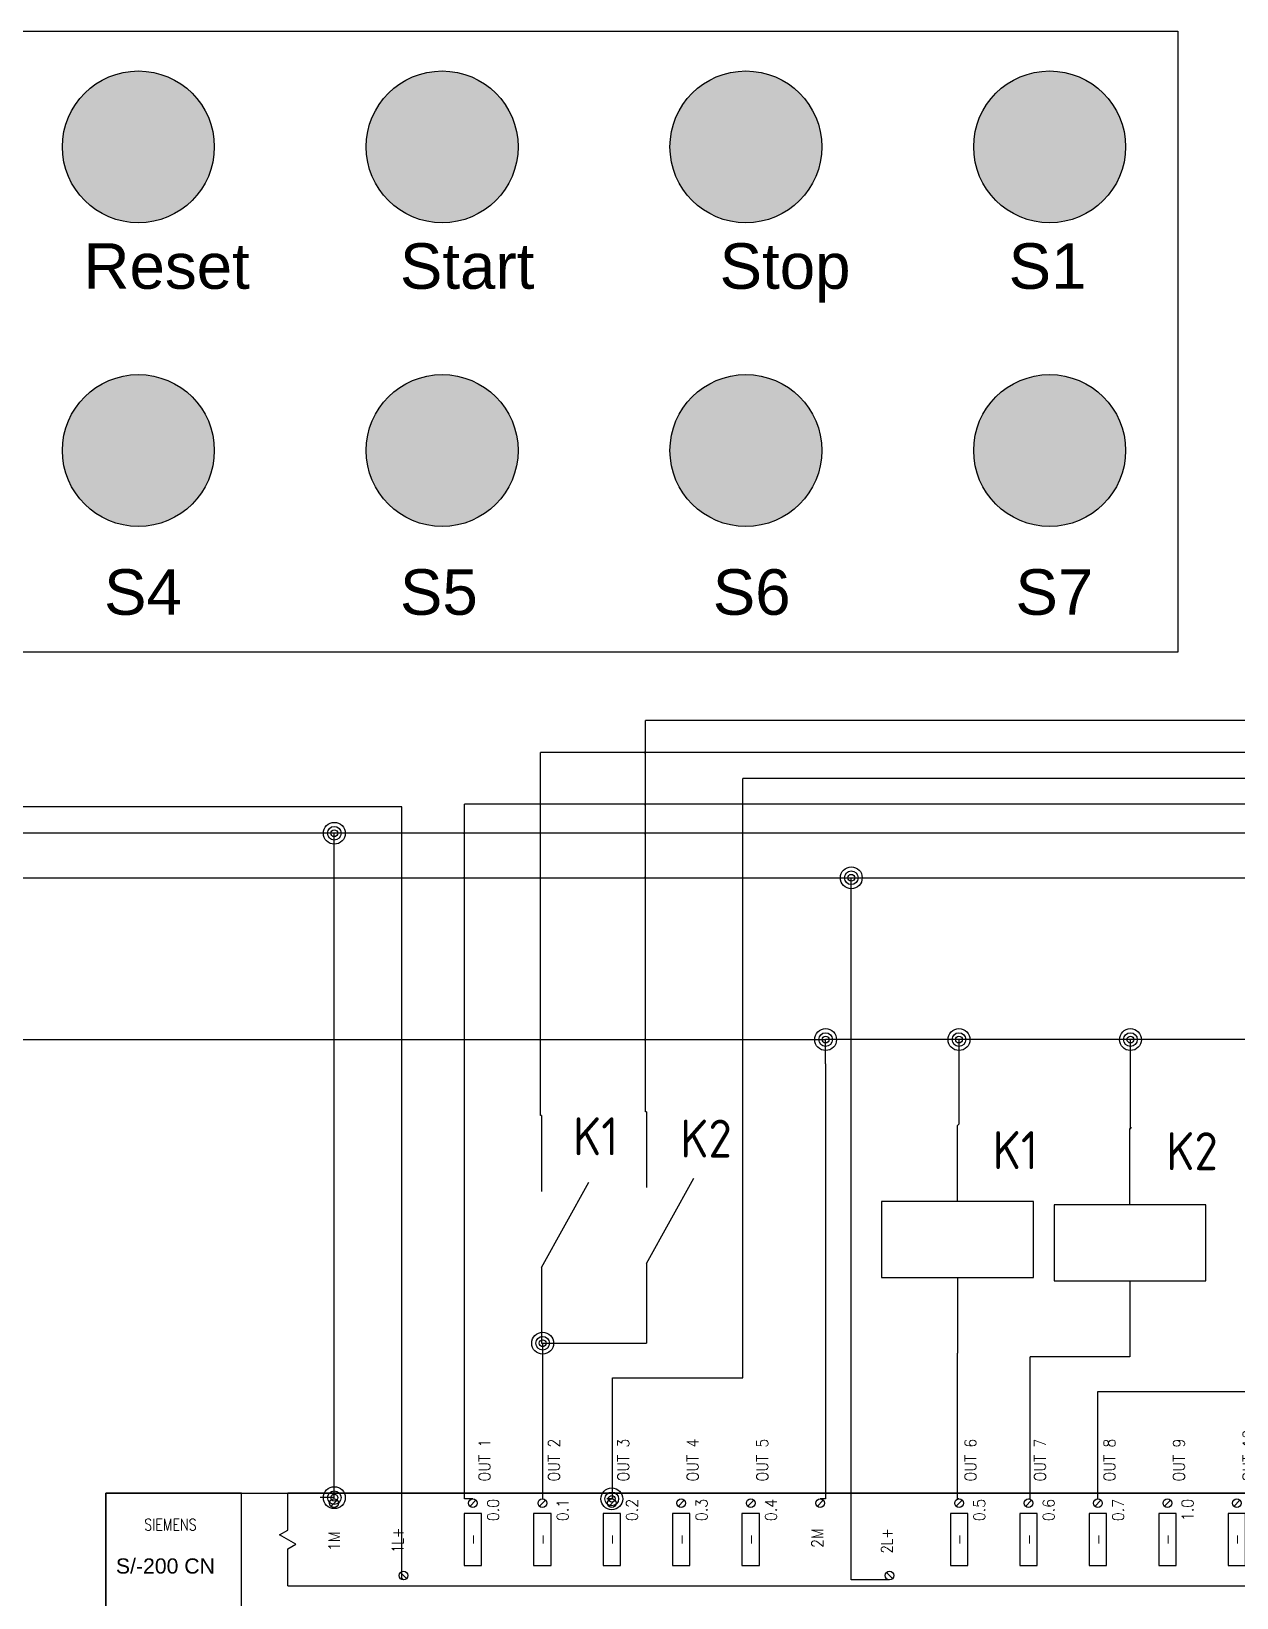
# Model space of a CAD drawing. Header units: millimetres. Extents: x 54 to 474, y 45 to 343.
# Drawn here: x 170.3 to 249.7, y 159.2 to 262.4 of the extents above; entities that cross this region are included whole.
import ezdxf
from ezdxf.enums import TextEntityAlignment as Align

# ---------------------------------------------------------------- set-up
doc = ezdxf.new("R2010")
doc.units = ezdxf.units.MM
for name, color, linetype in [('MISC', 7, 'Continuous'), ('SYMS', 7, 'Continuous'), ('TAGS', 150, 'Continuous'), ('TERMS', 123, 'Continuous'), ('WIRES', 7, 'Continuous')]:
    doc.layers.add(name, color=color, linetype=linetype)
doc.styles.get("Standard").update_dxf_attribs({"font": 'arial.ttf'})
doc.styles.add('WD', font='romans.shx')
doc.styles.add('WD_IEC', font='isocp2.shx', dxfattribs={"width": 0.9, "height": 4})

# ---------------------------------------------------------------- blocks, each defined once
blk = doc.blocks.new('PLCIO_13E9')
at = {"layer": 'SYMS', "style": 'WD'}
for tag, width, p in [('INST', 0.8, (0, 1.482)), ('LOC', 0.8, (0, 1.312)), ('MFG', 0.8, (0, 1.156)), ('CAT', 0.9, (0, 1)), ('DESC', 0.8, (0, 0.53))]:
    blk.add_attdef(tag, text='', height=0.125, dxfattribs=dict(at, width=width)).set_placement(p, align=Align.CENTER)
at = {"layer": 'SYMS', "linetype": 'Continuous', "style": 'WD', "flags": 9}
blk.add_attdef('ASSYCODE', text='', height=0.01, dxfattribs=at).set_placement((0.23, 1.071), align=Align.CENTER)
at = {"layer": 'SYMS', "style": 'WD'}
for tag, p in [('LINE1', (0, 0.844)), ('LINE2', (0, 0.688)), ('TAG', (0, 0.322))]:
    blk.add_attdef(tag, text='', height=0.125, dxfattribs=at).set_placement(p, align=Align.CENTER)
at = {"layer": 'SYMS', "style": 'WD', "flags": 1}
for tag, p in [('X1TERM01', (0.438, 0)), ('X4TERM02', (-0.438, -0.75)), ('X4TERM03', (-0.438, -1.5)), ('X4TERM04', (-0.438, -2.25)), ('X4TERM05', (-0.438, -3)), ('X4TERM06', (-0.438, -3.75)), ('X4TERM07', (-0.438, -4.5)), ('X4TERM08', (-0.438, -5.25)), ('X4TERM09', (-0.438, -6)), ('X1TERM10', (0.438, -6.75)), ('X4TERM11', (-0.438, -7.5)), ('X4TERM12', (-0.438, -8.25)), ('X4TERM13', (-0.438, -9)), ('X4TERM14', (-0.438, -9.75)), ('X4TERM15', (-0.438, -10.5)), ('X4TERM16', (-0.438, -11.25)), ('X1TERM17', (0.438, -12)), ('X4TERM18', (-0.438, -12.75))]:
    blk.add_attdef(tag, p, '', height=0.01, dxfattribs=at)
at = {"layer": 'SYMS', "style": 'WD'}
for tag, width, p in [('TERM01', 0.9, (0.438, -0.156)), ('TERMDESC02', 0.9, (-0.625, -0.812)), ('TERMDESC03', 0.9, (-0.625, -1.562)), ('TERMDESC04', 0.9, (-0.625, -2.312)), ('TERMDESC05', 0.9, (-0.625, -3.062)), ('TERMDESC06', 0.9, (-0.625, -3.812)), ('TERMDESC07', 0.9, (-0.625, -4.562)), ('TERMDESC08', 0.9, (-0.625, -5.312)), ('TERMDESC09', 0.9, (-0.625, -6.062)), ('TERMDESC10', 0.9, (-0.625, -6.812)), ('TERM10', 0.9, (0.438, -6.844)), ('TERMDESC11', 0.9, (-0.625, -7.562)), ('TERMDESC12', 0.9, (-0.625, -8.312)), ('TERMDESC13', 0.9, (-0.625, -9.062)), ('TERMDESC14', 0.9, (-0.625, -9.812)), ('TERMDESC15', 0.9, (-0.625, -10.562)), ('TERMDESC16', 0.9, (-0.625, -11.312)), ('TERMDESC17', 0.9, (-0.625, -12.062)), ('TERM17', 0.9, (0.438, -12.094)), ('TERMDESC18', 0.8, (-0.625, -12.812))]:
    blk.add_attdef(tag, text='', height=0.125, dxfattribs=dict(at, width=width)).set_placement(p, align=Align.TOP_RIGHT)
at = {"layer": 'SYMS', "style": 'WD', "width": 0.9}
for tag, p in [('TERMDESC01', (0.625, -0.062)), ('TERM02', (-0.438, -0.906)), ('TERM03', (-0.438, -1.656)), ('TERM04', (-0.438, -2.406)), ('TERM05', (-0.438, -3.156)), ('TERM06', (-0.438, -3.906)), ('TERM07', (-0.438, -4.656)), ('TERM08', (-0.438, -5.406)), ('TERM09', (-0.438, -6.156)), ('TERM11', (-0.438, -7.656)), ('TERM12', (-0.438, -8.406)), ('TERM13', (-0.438, -9.156)), ('TERM14', (-0.438, -9.906)), ('TERM15', (-0.438, -10.656)), ('TERM16', (-0.438, -11.406)), ('TERM18', (-0.438, -12.844))]:
    blk.add_attdef(tag, text='', height=0.125, dxfattribs=at).set_placement(p, align=Align.TOP_LEFT)
for tag, p in [('DESCA02', (1.25, -0.719)), ('DESCB02', (1.25, -0.875)), ('DESCC02', (1.25, -1.031)), ('DESCD02', (1.25, -1.188)), ('DESCE02', (1.25, -1.344)), ('DESCA03', (1.25, -1.469)), ('DESCB03', (1.25, -1.625)), ('DESCC03', (1.25, -1.781)), ('DESCD03', (1.25, -1.938)), ('DESCE03', (1.25, -2.094)), ('DESCA04', (1.25, -2.219)), ('DESCB04', (1.25, -2.375)), ('DESCC04', (1.25, -2.531)), ('DESCD04', (1.25, -2.688)), ('DESCE04', (1.25, -2.844)), ('DESCA05', (1.25, -2.969)), ('DESCB05', (1.25, -3.125)), ('DESCC05', (1.25, -3.281)), ('DESCD05', (1.25, -3.438)), ('DESCE05', (1.25, -3.594)), ('DESCA06', (1.25, -3.719)), ('DESCB06', (1.25, -3.875)), ('DESCC06', (1.25, -4.031)), ('DESCD06', (1.25, -4.188)), ('DESCE06', (1.25, -4.344)), ('DESCA07', (1.25, -4.469)), ('DESCB07', (1.25, -4.625)), ('DESCC07', (1.25, -4.781)), ('DESCD07', (1.25, -4.938)), ('DESCE07', (1.25, -5.094)), ('DESCA08', (1.25, -5.219)), ('DESCB08', (1.25, -5.375)), ('DESCC08', (1.25, -5.531)), ('DESCD08', (1.25, -5.688)), ('DESCE08', (1.25, -5.844)), ('DESCA09', (1.25, -5.969)), ('DESCB09', (1.25, -6.125)), ('DESCC09', (1.25, -6.281)), ('DESCD09', (1.25, -6.438)), ('DESCE09', (1.25, -6.594)), ('DESCA11', (1.25, -7.469)), ('DESCB11', (1.25, -7.625)), ('DESCC11', (1.25, -7.781)), ('DESCD11', (1.25, -7.938)), ('DESCE11', (1.25, -8.094)), ('DESCA12', (1.25, -8.219)), ('DESCB12', (1.25, -8.375)), ('DESCC12', (1.25, -8.531)), ('DESCD12', (1.25, -8.688)), ('DESCE12', (1.25, -8.844)), ('DESCA13', (1.25, -8.969)), ('DESCB13', (1.25, -9.125)), ('DESCC13', (1.25, -9.281)), ('DESCD13', (1.25, -9.438)), ('DESCE13', (1.25, -9.594)), ('DESCA14', (1.25, -9.719)), ('DESCB14', (1.25, -9.875)), ('DESCC14', (1.25, -10.031)), ('DESCD14', (1.25, -10.188)), ('DESCE14', (1.25, -10.344)), ('DESCA15', (1.25, -10.469)), ('DESCB15', (1.25, -10.625)), ('DESCC15', (1.25, -10.781)), ('DESCD15', (1.25, -10.938)), ('DESCE15', (1.25, -11.094)), ('DESCA16', (1.25, -11.219)), ('DESCB16', (1.25, -11.375)), ('DESCC16', (1.25, -11.531)), ('DESCD16', (1.25, -11.688)), ('DESCE16', (1.25, -11.844))]:
    blk.add_attdef(tag, p, '', height=0.125, dxfattribs=at)
at = {"layer": 'SYMS', "style": 'WD', "width": 0.8}
for tag, p in [('TAGA02', (0, -0.75)), ('TAGA03', (0, -1.5)), ('TAGA04', (0, -2.25)), ('TAGA05', (0, -3)), ('TAGA06', (0, -3.75)), ('TAGA07', (0, -4.5)), ('TAGA08', (0, -5.25)), ('TAGA09', (0, -6)), ('TAGA11', (0, -7.5)), ('TAGA12', (0, -8.25)), ('TAGA13', (0, -9)), ('TAGA14', (0, -9.75)), ('TAGA15', (0, -10.5)), ('TAGA16', (0, -11.25))]:
    blk.add_attdef(tag, text='', height=0.125, dxfattribs=at).set_placement(p, align=Align.MIDDLE_CENTER)
blk = doc.blocks.new('PLCIO_16CF')
at = {"layer": 'SYMS'}
for p, q in [((-0.05, 0.413), (0.05, 0.587)), ((0.05, 0.587), (0.1, 0.5)), ((-0.5, 0.5), (-0.1, 0.5)), ((-0.5, 0.5), (-0.5, -12.375)), ((-0.1, 0.5), (-0.05, 0.413)), ((0.1, 0.5), (0.5, 0.5)), ((0.5, -12.375), (0.5, 0.5)), ((0.357, 0.033), (0.424, -0.033)), ((-0.357, -0.717), (-0.424, -0.783)), ((0.281, -1.406), (-0.281, -1.406)), ((-0.281, -1.406), (-0.281, -1.594)), ((0.281, -1.594), (0.281, -1.406)), ((0.357, -1.467), (0.424, -1.533)), ((-0.281, -1.594), (0.281, -1.594)), ((0.281, -2.156), (-0.281, -2.156)), ((-0.281, -2.156), (-0.281, -2.344)), ((0.281, -2.344), (0.281, -2.156)), ((-0.281, -2.344), (0.281, -2.344)), ((0.357, -2.217), (0.424, -2.283)), ((0.281, -2.906), (-0.281, -2.906)), ((-0.281, -2.906), (-0.281, -3.094)), ((0.281, -3.094), (0.281, -2.906)), ((0.357, -2.967), (0.424, -3.033)), ((-0.281, -3.094), (0.281, -3.094)), ((0.281, -3.656), (-0.281, -3.656)), ((-0.281, -3.656), (-0.281, -3.844)), ((0.281, -3.844), (0.281, -3.656)), ((0.357, -3.717), (0.424, -3.783)), ((-0.281, -3.844), (0.281, -3.844)), ((0.281, -4.406), (-0.281, -4.406)), ((-0.281, -4.406), (-0.281, -4.594)), ((0.281, -4.594), (0.281, -4.406)), ((0.357, -4.467), (0.424, -4.533)), ((-0.281, -4.594), (0.281, -4.594)), ((0.357, -5.217), (0.424, -5.283)), ((-0.357, -5.967), (-0.424, -6.033)), ((0.281, -6.656), (-0.281, -6.656)), ((-0.281, -6.656), (-0.281, -6.844)), ((0.281, -6.844), (0.281, -6.656)), ((0.357, -6.717), (0.424, -6.783)), ((-0.281, -6.844), (0.281, -6.844)), ((0.281, -7.406), (-0.281, -7.406)), ((-0.281, -7.406), (-0.281, -7.594)), ((0.281, -7.594), (0.281, -7.406)), ((-0.281, -7.594), (0.281, -7.594)), ((0.357, -7.467), (0.424, -7.533)), ((0.281, -8.156), (-0.281, -8.156)), ((-0.281, -8.156), (-0.281, -8.344)), ((0.281, -8.344), (0.281, -8.156)), ((0.357, -8.217), (0.424, -8.283)), ((-0.281, -8.344), (0.281, -8.344)), ((0.281, -8.906), (-0.281, -8.906)), ((-0.281, -8.906), (-0.281, -9.094)), ((0.281, -9.094), (0.281, -8.906)), ((0.357, -8.967), (0.424, -9.033)), ((-0.281, -9.094), (0.281, -9.094)), ((0.281, -9.656), (-0.281, -9.656)), ((-0.281, -9.656), (-0.281, -9.844)), ((0.281, -9.844), (0.281, -9.656)), ((0.357, -9.717), (0.424, -9.783)), ((-0.281, -9.844), (0.281, -9.844)), ((0.357, -10.467), (0.424, -10.533)), ((0.357, -11.217), (0.424, -11.283)), ((-0.357, -11.967), (-0.424, -12.033)), ((-0.5, -12.375), (0.5, -12.375))]:
    blk.add_line(p, q, dxfattribs=at)
for centre in [(0.391, 0), (-0.391, -0.75), (0.391, -1.5), (0.391, -2.25), (0.391, -3), (0.391, -3.75), (0.391, -4.5), (0.391, -5.25), (-0.391, -6), (0.391, -6.75), (0.391, -7.5), (0.391, -8.25), (0.391, -9), (0.391, -9.75), (0.391, -10.5), (0.391, -11.25), (-0.391, -12)]:
    blk.add_circle(centre, 0.0469, dxfattribs=at)
at = {"style": 'WD', "width": 0.8}
for tag, p in [('INST', (0, 1.482)), ('LOC', (0, 1.312))]:
    blk.add_attdef(tag, text='', height=0.125, dxfattribs=at).set_placement(p, align=Align.CENTER)
at = {"style": 'WD'}
blk.add_attdef('TAG_1', text='', height=0.125, dxfattribs=at).set_placement((0, 0.322), align=Align.CENTER)
at = {"layer": 'SYMS', "style": 'WD', "flags": 1}
for tag, p in [('X1TERM19', (0.438, 0)), ('X4TERM20', (-0.438, -0.75)), ('X1TERM21', (0.438, -1.5)), ('X1TERM22', (0.438, -2.25)), ('X1TERM23', (0.438, -3)), ('X1TERM24', (0.438, -3.75)), ('X1TERM25', (0.438, -4.5)), ('X1TERM26', (0.438, -5.25)), ('X4TERM27', (-0.438, -6)), ('X1TERM28', (0.438, -6.75)), ('X1TERM29', (0.438, -7.5)), ('X1TERM30', (0.438, -8.25)), ('X1TERM31', (0.438, -9)), ('X1TERM32', (0.438, -9.75)), ('X1TERM33', (0.438, -10.5)), ('X1TERM34', (0.438, -11.25)), ('X4TERM35', (-0.438, -12))]:
    blk.add_attdef(tag, p, '', height=0.01, dxfattribs=at)
at = {"layer": 'SYMS', "style": 'WD'}
for tag, width, p in [('TERMDESC19', 0.9, (-0.625, -0.062)), ('TERM19', 0.9, (0.438, -0.094)), ('TERMDESC20', 0.8, (-0.625, -0.812)), ('TERM21', 0.9, (0.438, -1.656)), ('TERM22', 0.9, (0.438, -2.406)), ('TERM23', 0.9, (0.438, -3.156)), ('TERM24', 0.9, (0.438, -3.906)), ('TERM25', 0.9, (0.438, -4.656)), ('TERMDESC26', 0.9, (-0.625, -5.312)), ('TERM26', 0.9, (0.438, -5.344)), ('TERMDESC27', 0.8, (-0.625, -6.062)), ('TERM28', 0.9, (0.438, -6.906)), ('TERM29', 0.9, (0.438, -7.656)), ('TERM30', 0.9, (0.438, -8.406)), ('TERM31', 0.9, (0.438, -9.156)), ('TERM32', 0.9, (0.438, -9.906)), ('TERMDESC33', 0.9, (-0.625, -10.562)), ('TERM33', 0.9, (0.438, -10.594)), ('TERMDESC34', 0.9, (-0.625, -11.312)), ('TERM34', 0.9, (0.438, -11.344)), ('TERMDESC35', 0.8, (-0.625, -12.062))]:
    blk.add_attdef(tag, text='', height=0.125, dxfattribs=dict(at, width=width)).set_placement(p, align=Align.TOP_RIGHT)
at = {"layer": 'SYMS', "style": 'WD', "width": 0.9}
for tag, p in [('TERM20', (-0.438, -0.844)), ('TERMDESC21', (0.625, -1.562)), ('TERMDESC22', (0.625, -2.312)), ('TERMDESC23', (0.625, -3.062)), ('TERMDESC24', (0.625, -3.812)), ('TERMDESC25', (0.625, -4.562)), ('TERM27', (-0.438, -6.094)), ('TERMDESC28', (0.625, -6.812)), ('TERMDESC29', (0.625, -7.562)), ('TERMDESC30', (0.625, -8.312)), ('TERMDESC31', (0.625, -9.062)), ('TERMDESC32', (0.625, -9.812)), ('TERM35', (-0.438, -12.094))]:
    blk.add_attdef(tag, text='', height=0.125, dxfattribs=at).set_placement(p, align=Align.TOP_LEFT)
for tag, p in [('DESCA21', (-0.688, -1.469)), ('DESCB21', (-0.688, -1.625)), ('DESCC21', (-0.688, -1.781)), ('DESCD21', (-0.688, -1.938)), ('DESCE21', (-0.688, -2.094)), ('DESCA22', (-0.688, -2.219)), ('DESCB22', (-0.688, -2.375)), ('DESCC22', (-0.688, -2.531)), ('DESCD22', (-0.688, -2.688)), ('DESCE22', (-0.688, -2.844)), ('DESCA23', (-0.688, -2.969)), ('DESCB23', (-0.688, -3.125)), ('DESCC23', (-0.688, -3.281)), ('DESCD23', (-0.688, -3.438)), ('DESCE23', (-0.688, -3.594)), ('DESCA24', (-0.688, -3.719)), ('DESCB24', (-0.688, -3.875)), ('DESCC24', (-0.688, -4.031)), ('DESCD24', (-0.688, -4.188)), ('DESCE24', (-0.688, -4.344)), ('DESCA25', (-0.688, -4.469)), ('DESCB25', (-0.688, -4.625)), ('DESCC25', (-0.688, -4.781)), ('DESCD25', (-0.688, -4.938)), ('DESCE25', (-0.688, -5.094)), ('DESCA28', (-0.688, -6.719)), ('DESCB28', (-0.688, -6.875)), ('DESCC28', (-0.688, -7.031)), ('DESCD28', (-0.688, -7.188)), ('DESCE28', (-0.688, -7.344)), ('DESCA29', (-0.688, -7.469)), ('DESCB29', (-0.688, -7.625)), ('DESCC29', (-0.688, -7.781)), ('DESCD29', (-0.688, -7.938)), ('DESCE29', (-0.688, -8.094)), ('DESCA30', (-0.688, -8.219)), ('DESCB30', (-0.688, -8.375)), ('DESCC30', (-0.688, -8.531)), ('DESCD30', (-0.688, -8.688)), ('DESCE30', (-0.688, -8.844)), ('DESCA31', (-0.688, -8.969)), ('DESCB31', (-0.688, -9.125)), ('DESCC31', (-0.688, -9.281)), ('DESCD31', (-0.688, -9.438)), ('DESCE31', (-0.688, -9.594)), ('DESCA32', (-0.688, -9.719)), ('DESCB32', (-0.688, -9.875)), ('DESCC32', (-0.688, -10.031)), ('DESCD32', (-0.688, -10.188)), ('DESCE32', (-0.688, -10.344))]:
    blk.add_attdef(tag, text='', height=0.125, dxfattribs=at).set_placement(p, align=Align.RIGHT)
for tag, p in [('TAGA21', (0, -1.5)), ('TAGA22', (0, -2.25)), ('TAGA23', (0, -3)), ('TAGA24', (0, -3.75)), ('TAGA25', (0, -4.5)), ('TAGA28', (0, -6.75)), ('TAGA29', (0, -7.5)), ('TAGA30', (0, -8.25)), ('TAGA31', (0, -9)), ('TAGA32', (0, -9.75))]:
    blk.add_attdef(tag, text='', height=0.125, dxfattribs=at).set_placement(p, align=Align.MIDDLE_CENTER)
blk = doc.blocks.new('HCR21')
for p, q in [((2.5, 0), (-3.12, 3.12)), ((-7.5, 0), (-2.5, 0)), ((2.5, 0), (7.5, 0))]:
    blk.add_line(p, q)
at = {"style": 'WD_IEC'}
for tag, p in [('INST', (-2.5, 10.12)), ('LOC', (-2.5, 7.12)), ('TAG2', (-2.5, 4.12)), ('DESC1', (-2.5, -9.25)), ('DESC2', (-2.5, -12.25)), ('DESC3', (-2.5, -15.25))]:
    blk.add_attdef(tag, text='', height=2.5, dxfattribs=at).set_placement(p, align=Align.RIGHT)
for tag, p, height, flags in [('TERM01', (-7.5, 1), 2, 8), ('X2LINK', (0, 2.27), 0.32, 1), ('X8LINK', (0, 0.77), 0.32, 1), ('X4TERM01', (-7.5, 0), 0.32, 1), ('X1TERM02', (7.5, 0), 0.32, 1), ('CONTACT', (6.5, -2.25), 1, 1), ('FAMILY', (6.5, -3.75), 1, 1), ('COMMON', (7.75, -3.5), 1, 1)]:
    blk.add_attdef(tag, p, '', height=height, dxfattribs=dict(at, flags=flags))
at = {"style": 'WD_IEC', "flags": 8}
for tag, height, p in [('TERM02', 2, (7.5, 1)), ('XREF', 2.5, (-2.5, -6.25))]:
    blk.add_attdef(tag, text='', height=height, dxfattribs=at).set_placement(p, align=Align.RIGHT)
blk = doc.blocks.new('HCR1')
for p, q in [((-2.5, 0), (-7.5, 0)), ((2.5, 0), (7.5, 0))]:
    blk.add_line(p, q)
blk.add_lwpolyline([(-2.5, -5), (2.5, -5), (2.5, 5), (-2.5, 5)], close=True)
at = {"style": 'WD_IEC'}
for tag, p in [('INST', (-2.5, 13.62)), ('LOC', (-2.5, 10.12)), ('TAG1', (-2.5, 6.62)), ('DESC1', (-2.5, -10)), ('DESC2', (-2.5, -13.5)), ('DESC3', (-2.5, -17))]:
    blk.add_attdef(tag, text='', height=2.5, dxfattribs=at).set_placement(p, align=Align.RIGHT)
for tag, p, height, flags in [('MFG', (4.92, 12.12), 1.5, 9), ('CAT', (4.92, 9.62), 1.5, 9), ('X2LINK', (0, 5), 0.32, 1), ('TERM01', (-7.5, 1), 2, 8), ('X4TERM01', (-7.5, 0), 0.32, 1), ('X1TERM02', (7.5, 0), 0.32, 1), ('ASSYCODE', (3.5, -1.5), 1, 1), ('FAMILY', (3.5, -3), 1, 1), ('CATDESC', (3.5, -4.5), 1, 1), ('X8LINK', (0, -5), 0.32, 1)]:
    blk.add_attdef(tag, p, '', height=height, dxfattribs=dict(at, flags=flags))
at = {"style": 'WD_IEC', "flags": 8}
blk.add_attdef('TERM02', text='', height=2, dxfattribs=at).set_placement((7.5, 1), align=Align.RIGHT)
at = {"lineweight": 15, "style": 'WD_IEC'}
for tag, p in [('NO', (26.25, 0)), ('NC', (26.25, -4))]:
    blk.add_attdef(tag, text='', height=2.5, dxfattribs=at).set_placement(p, align=Align.RIGHT)
for tag, p in [('XREFNO', (27.75, 0)), ('XREFNC', (27.75, -4))]:
    blk.add_attdef(tag, p, '', height=2.5, dxfattribs=at)
blk = doc.blocks.new('WDDOT')
for radius in [0.72, 0.449, 0.223]:
    blk.add_circle((0, 0), radius)
blk = doc.blocks.new('*U59')
at = {"color": 7, "true_color": 0xffffff}
blk.add_circle((0, 0), 5, dxfattribs=at)
blk = doc.blocks.new('*U60')
at = {"color": 0, "linetype": 'ByBlock', "lineweight": -2, "transparency": 16777216}
for p in [(40, 20), (60, 20), (80, 20), (100, 20), (40, 0), (60, 0), (80, 0), (100, 0)]:
    blk.add_blockref('*U59', p, dxfattribs=at)

msp = doc.modelspace()

# ---------------------------------------------------------------- hatches: boundary and pattern name
at = {"true_color": 0x2776bb}
h = msp.add_hatch(color=152, dxfattribs=at)
h.dxf.hatch_style = 1
h.paths.add_polyline_path([(242.38, 254.76, 1), (232.38, 254.76, 1)])
h.paths.add_polyline_path([(242.38, 234.76, 1), (232.38, 234.76, 1)])
h.paths.add_polyline_path([(222.38, 234.76, 1), (212.38, 234.76, 1)])
h.paths.add_polyline_path([(192.38, 234.76, 1), (202.38, 234.76, 1)])
h.paths.add_polyline_path([(182.38, 234.76, 1), (172.38, 234.76, 1)])
h.paths.add_polyline_path([(162.38, 234.76, 1), (152.38, 234.76, 1)])
h.paths.add_polyline_path([(142.38, 234.76, 1), (132.38, 234.76, 1)])
at = {"true_color": 0xed1f24}
h = msp.add_hatch(color=240, dxfattribs=at)
h.dxf.hatch_style = 1
h.paths.add_polyline_path([(222.38, 254.76, 1), (212.38, 254.76, 1)])
h.paths.add_polyline_path([(142.38, 254.76, 1), (132.38, 254.76, 1)])
at = {"true_color": 0x139b48}
h = msp.add_hatch(color=114, dxfattribs=at)
h.dxf.hatch_style = 1
h.paths.add_polyline_path([(202.38, 254.76, 1), (192.38, 254.76, 1)])
h.paths.add_polyline_path([(182.38, 254.76, 1), (172.38, 254.76, 1)])
at = {"true_color": 0xffffff}
h = msp.add_hatch(color=7, dxfattribs=at)
h.dxf.hatch_style = 1
h.paths.add_polyline_path([(153.75, 257.55, 1), (154.87, 257.55, 1)])
h.paths.add_polyline_path([(234.19, 222.25), (240.82, 222.25), (240.82, 228.43), (234.19, 228.43)], flags=9)
h.paths.add_polyline_path([(214.26, 222.25), (220.89, 222.25), (220.89, 228.43), (214.26, 228.43)], flags=9)
h.paths.add_polyline_path([(193.66, 222.25), (200.29, 222.25), (200.29, 228.43), (193.66, 228.43)], flags=9)
h.paths.add_polyline_path([(174.18, 222.25), (180.8, 222.25), (180.8, 228.43), (174.18, 228.43)], flags=9)
h.paths.add_polyline_path([(154.02, 222.25), (160.65, 222.25), (160.65, 228.43), (154.02, 228.43)], flags=9)
h.paths.add_polyline_path([(132.97, 222.25), (139.6, 222.25), (139.6, 228.43), (132.97, 228.43)], flags=9)
h.paths.add_polyline_path([(233.74, 243.72), (240.37, 243.72), (240.37, 249.91), (233.74, 249.91)], flags=9)
h.paths.add_polyline_path([(214.71, 243.72), (224.83, 243.72), (224.83, 249.91), (214.71, 249.91)], flags=9)
h.paths.add_polyline_path([(193.66, 243.72), (204.01, 243.72), (204.01, 249.91), (193.66, 249.91)], flags=9)
h.paths.add_polyline_path([(172.69, 243.77), (185.14, 243.77), (185.14, 249.96), (172.69, 249.96)], flags=9)
h.paths.add_polyline_path([(153.81, 243.72), (161.37, 243.72), (161.37, 249.9), (153.81, 249.9)], flags=9)
h.paths.add_polyline_path([(132.98, 243.72), (140.54, 243.72), (140.54, 249.9), (132.98, 249.9)], flags=9)

# ---------------------------------------------------------------- linework, layer by layer
at = {"color": 18, "true_color": 0x000000}
msp.add_lwpolyline([(128.52, 262.37), (245.83, 262.37), (245.83, 221.47), (128.52, 221.47)], close=True, dxfattribs=at)
for points in [[(175.23, 166.09), (268.72, 166.09), (268.72, 135.16), (175.23, 135.16)], [(175.23, 135.16), (184.17, 135.16), (184.17, 166.09), (175.23, 166.09)]]:
    msp.add_lwpolyline(points, close=True)
at = {"layer": 'WIRES', "color": 2, "true_color": 0xf1eb1f}
for p, q in [((280.81, 216.97), (210.76, 216.97)), ((210.76, 214.92), (210.76, 216.97)), ((280.81, 214.87), (203.86, 214.87)), ((203.86, 211.51), (203.86, 214.87)), ((210.76, 211.51), (210.76, 214.82)), ((280.81, 213.16), (217.19, 213.16)), ((217.19, 211.51), (217.19, 213.16)), ((280.81, 211.46), (198.85, 211.46)), ((198.85, 209.6), (198.85, 211.46)), ((203.86, 209.6), (203.86, 211.41)), ((210.76, 209.6), (210.76, 211.41)), ((217.19, 209.6), (217.19, 211.41)), ((198.85, 206.67), (198.85, 209.5)), ((203.86, 206.67), (203.86, 209.5)), ((210.76, 206.67), (210.76, 209.5)), ((217.19, 206.67), (217.19, 209.5)), ((198.85, 196.01), (198.85, 206.57)), ((203.86, 196.01), (203.86, 206.57)), ((210.76, 196.01), (210.76, 206.57)), ((217.19, 196.01), (217.19, 206.57)), ((198.85, 165.71), (198.85, 195.91)), ((203.86, 190.96), (203.86, 195.91)), ((210.76, 191.21), (210.76, 195.91)), ((217.19, 173.68), (217.19, 195.91)), ((203.93, 190.96), (203.86, 190.96)), ((210.83, 191.21), (210.76, 191.21)), ((203.93, 175.96), (210.83, 175.96)), ((204, 165.71), (204, 175.96)), ((210.83, 176.21), (210.83, 175.96)), ((208.6, 165.71), (208.6, 173.68)), ((208.6, 173.68), (217.19, 173.68)), ((199.4, 165.71), (198.85, 165.71)), ((208.55, 165.71), (208.22, 165.71)), ((208.55, 165.71), (208.65, 165.81)), ((208.55, 165.71), (208.6, 165.71))]:
    msp.add_line(p, q, dxfattribs=at)
at = {"layer": 'WIRES', "color": 242, "true_color": 0xcd2027}
for p, q in [((194.73, 211.28), (108.32, 211.28)), ((194.73, 209.6), (194.73, 211.28)), ((194.73, 206.67), (194.73, 209.5)), ((139.31, 206.62), (373.73, 206.62)), ((194.73, 196.01), (194.73, 206.57)), ((224.32, 196.01), (224.32, 206.62)), ((194.73, 160.48), (194.73, 195.91)), ((224.32, 160.38), (224.32, 195.91)), ((194.83, 160.38), (194.73, 160.48)), ((226.84, 160.38), (224.32, 160.38))]:
    msp.add_line(p, q, dxfattribs=at)
at = {"layer": 'WIRES', "color": 18, "true_color": 0x000000}
for p, q in [((280.81, 209.55), (100.88, 209.55)), ((190.28, 206.67), (190.28, 209.55)), ((190.28, 196.01), (190.28, 206.57)), ((97.81, 195.96), (222.63, 195.96)), ((190.28, 165.71), (190.28, 195.91)), ((360.36, 195.96), (222.63, 195.96)), ((222.63, 194.36), (222.63, 195.96)), ((231.42, 190.4), (231.42, 195.96)), ((242.7, 190.07), (242.7, 195.96)), ((222.62, 194.36), (222.62, 165.71)), ((231.31, 190.3), (231.41, 190.4)), ((231.31, 190.3), (231.34, 190.3)), ((242.67, 190.07), (242.62, 190.07)), ((242.67, 190.07), (242.77, 190.17)), ((222.62, 165.71), (222.27, 165.71))]:
    msp.add_line(p, q, dxfattribs=at)
at = {"layer": 'WIRES', "color": 40, "true_color": 0xf8d731}
for p, q in [((231.31, 174.1), (231.31, 175.3)), ((236.09, 165.71), (236.09, 175.07)), ((242.67, 175.07), (236.09, 175.07)), ((231.31, 165.71), (231.31, 174.1)), ((240.55, 165.71), (240.55, 172.78)), ((240.55, 172.78), (259.14, 172.78)), ((231.41, 165.71), (231.31, 165.71)), ((235.99, 165.71), (236.09, 165.71))]:
    msp.add_line(p, q, dxfattribs=at)
at = {"layer": 'WIRES', "color": 114, "true_color": 0x139b48}
msp.add_line((190.26, 165.79), (189.34, 165.79), dxfattribs=at)
at = {"layer": 'WIRES', "color": 2, "true_color": 0xf1eb1f}
for centre in [(210.76, 214.87), (203.86, 211.46), (210.76, 211.46), (217.19, 211.46), (198.85, 209.55), (203.86, 209.55), (210.76, 209.55), (217.19, 209.55), (198.85, 206.62), (203.86, 206.62), (210.76, 206.62), (217.19, 206.62), (198.85, 195.96), (203.86, 195.96), (210.76, 195.96), (217.19, 195.96)]:
    msp.add_arc(centre, 0.05, 90, 270, dxfattribs=at)
at = {"layer": 'WIRES', "color": 242, "true_color": 0xcd2027}
for centre in [(194.73, 209.55), (194.73, 206.62), (194.73, 195.96), (224.32, 195.96)]:
    msp.add_arc(centre, 0.05, 90, 270, dxfattribs=at)
at = {"layer": 'WIRES', "color": 18, "true_color": 0x000000}
for centre in [(190.28, 206.62), (190.28, 195.96)]:
    msp.add_arc(centre, 0.05, 90, 270, dxfattribs=at)

# ---------------------------------------------------------------- block references
at = {"color": 7, "true_color": 0xffffff}
msp.add_blockref('*U60', (137.38, 234.76), dxfattribs=at)
at = {"layer": 'SYMS', "color": 18, "true_color": 0x000000}
for p in [(190.28, 209.55), (222.63, 195.96), (231.41, 195.96), (242.7, 195.96), (190.28, 165.79)]:
    msp.add_blockref('WDDOT', p, dxfattribs=at)
at = {"layer": 'SYMS', "color": 242, "true_color": 0xcd2027}
msp.add_blockref('WDDOT', (224.32, 206.62), dxfattribs=at)
at = {"layer": 'SYMS'}
ref = msp.add_blockref('HCR21', (203.93, 183.46), dxfattribs=dict(at, rotation=270))
ref.add_attrib('TAG2', 'K1', dxfattribs={"layer": 'TAGS', "height": 2.5, "style": 'WD_IEC'}).set_placement((208.98, 188.34), align=Align.RIGHT)
ref = msp.add_blockref('HCR21', (210.83, 183.71), dxfattribs=dict(at, rotation=270))
ref.add_attrib('TAG2', 'K2', dxfattribs={"layer": 'TAGS', "height": 2.5, "style": 'WD_IEC'}).set_placement((216.45, 188.19), align=Align.RIGHT)
ref = msp.add_blockref('HCR1', (231.31, 182.8), dxfattribs=dict(at, rotation=90))
ref.add_attrib('TAG1', 'K1', dxfattribs={"layer": 'TAGS', "height": 2.5, "style": 'WD_IEC'}).set_placement((236.61, 187.43), align=Align.RIGHT)
ref = msp.add_blockref('HCR1', (242.67, 182.57), dxfattribs=dict(at, rotation=90))
ref.add_attrib('TAG1', 'K2', dxfattribs={"layer": 'TAGS', "height": 2.5, "style": 'WD_IEC'}).set_placement((248.45, 187.36), align=Align.RIGHT)
at = {"layer": 'SYMS', "color": 2, "true_color": 0xf1eb1f}
for p in [(204, 175.96), (208.55, 165.71), (208.55, 165.71), (208.55, 165.71)]:
    msp.add_blockref('WDDOT', p, dxfattribs=at)
at = {"layer": 'SYMS'}
ref = msp.add_blockref('PLCIO_16CF', (190.26, 163.04), dxfattribs=dict(at, xscale=6.097028270011501, yscale=6.097028270011501, zscale=6.097028270011501, rotation=89.99999999999999))
ref.add_attrib('TERMDESC19', '1M', dxfattribs={"layer": 'TERMS', "height": 0.762, "rotation": 90, "style": 'WD', "width": 0.9}).set_placement((189.89, 163.56), align=Align.TOP_RIGHT)
ref.add_attrib('TERMDESC20', '1L+', dxfattribs={"layer": 'TERMS', "height": 0.762, "rotation": 90, "style": 'WD', "width": 0.8}).set_placement((194.07, 163.81), align=Align.TOP_RIGHT)
ref.add_attrib('TERM21', '0.0', dxfattribs={"layer": 'TERMS', "height": 0.762, "rotation": 90, "style": 'WD', "width": 0.9}).set_placement((200.36, 165.71), align=Align.TOP_RIGHT)
ref.add_attrib('TAGA21', '-', dxfattribs={"layer": 'TAGS', "height": 0.762, "rotation": 90, "style": 'WD', "width": 0.9}).set_placement((199.4, 163.04), align=Align.MIDDLE_CENTER)
ref.add_attrib('TERMDESC21', 'OUT 1', dxfattribs={"layer": 'TERMS', "height": 0.762, "rotation": 90, "style": 'WD', "width": 0.9}).set_placement((199.79, 166.85), align=Align.TOP_LEFT)
ref.add_attrib('TERM22', '0.1', dxfattribs={"layer": 'TERMS', "height": 0.762, "rotation": 90, "style": 'WD', "width": 0.9}).set_placement((204.93, 165.71), align=Align.TOP_RIGHT)
ref.add_attrib('TAGA22', '-', dxfattribs={"layer": 'TAGS', "height": 0.762, "rotation": 90, "style": 'WD', "width": 0.9}).set_placement((203.98, 163.04), align=Align.MIDDLE_CENTER)
ref.add_attrib('TERMDESC22', 'OUT 2', dxfattribs={"layer": 'TERMS', "height": 0.762, "rotation": 90, "style": 'WD', "width": 0.9}).set_placement((204.36, 166.85), align=Align.TOP_LEFT)
ref.add_attrib('TERM23', '0.2', dxfattribs={"layer": 'TERMS', "height": 0.762, "rotation": 90, "style": 'WD', "width": 0.9}).set_placement((209.5, 165.71), align=Align.TOP_RIGHT)
ref.add_attrib('TAGA23', '-', dxfattribs={"layer": 'TAGS', "height": 0.762, "rotation": 90, "style": 'WD', "width": 0.9}).set_placement((208.55, 163.04), align=Align.MIDDLE_CENTER)
ref.add_attrib('TERMDESC23', 'OUT 3', dxfattribs={"layer": 'TERMS', "height": 0.762, "rotation": 90, "style": 'WD', "width": 0.9}).set_placement((208.93, 166.85), align=Align.TOP_LEFT)
ref.add_attrib('TERM24', '0.3', dxfattribs={"layer": 'TERMS', "height": 0.762, "rotation": 90, "style": 'WD', "width": 0.9}).set_placement((214.08, 165.71), align=Align.TOP_RIGHT)
ref.add_attrib('TAGA24', '-', dxfattribs={"layer": 'TAGS', "height": 0.762, "rotation": 90, "style": 'WD', "width": 0.9}).set_placement((213.12, 163.04), align=Align.MIDDLE_CENTER)
ref.add_attrib('TERMDESC24', 'OUT 4', dxfattribs={"layer": 'TERMS', "height": 0.762, "rotation": 90, "style": 'WD', "width": 0.9}).set_placement((213.5, 166.85), align=Align.TOP_LEFT)
ref.add_attrib('TERM25', '0.4', dxfattribs={"layer": 'TERMS', "height": 0.762, "rotation": 90, "style": 'WD', "width": 0.9}).set_placement((218.65, 165.71), align=Align.TOP_RIGHT)
ref.add_attrib('TAGA25', '-', dxfattribs={"layer": 'TAGS', "height": 0.762, "rotation": 90, "style": 'WD', "width": 0.9}).set_placement((217.7, 163.04), align=Align.MIDDLE_CENTER)
ref.add_attrib('TERMDESC25', 'OUT 5', dxfattribs={"layer": 'TERMS', "height": 0.762, "rotation": 90, "style": 'WD', "width": 0.9}).set_placement((218.08, 166.85), align=Align.TOP_LEFT)
ref.add_attrib('TERMDESC26', '2M', dxfattribs={"layer": 'TERMS', "height": 0.762, "rotation": 90, "style": 'WD', "width": 0.9}).set_placement((221.71, 163.77), align=Align.TOP_RIGHT)
ref.add_attrib('TERMDESC27', '2L+', dxfattribs={"layer": 'TERMS', "height": 0.762, "rotation": 90, "style": 'WD', "width": 0.8}).set_placement((226.28, 163.77), align=Align.TOP_RIGHT)
ref.add_attrib('TERM28', '0.5', dxfattribs={"layer": 'TERMS', "height": 0.762, "rotation": 90, "style": 'WD', "width": 0.9}).set_placement((232.37, 165.71), align=Align.TOP_RIGHT)
ref.add_attrib('TAGA28', '-', dxfattribs={"layer": 'TAGS', "height": 0.762, "rotation": 90, "style": 'WD', "width": 0.9}).set_placement((231.41, 163.04), align=Align.MIDDLE_CENTER)
ref.add_attrib('TERMDESC28', 'OUT 6', dxfattribs={"layer": 'TERMS', "height": 0.762, "rotation": 90, "style": 'WD', "width": 0.9}).set_placement((231.79, 166.85), align=Align.TOP_LEFT)
ref.add_attrib('TERM29', '0.6', dxfattribs={"layer": 'TERMS', "height": 0.762, "rotation": 90, "style": 'WD', "width": 0.9}).set_placement((236.94, 165.71), align=Align.TOP_RIGHT)
ref.add_attrib('TAGA29', '-', dxfattribs={"layer": 'TAGS', "height": 0.762, "rotation": 90, "style": 'WD', "width": 0.9}).set_placement((235.99, 163.04), align=Align.MIDDLE_CENTER)
ref.add_attrib('TERMDESC29', 'OUT 7', dxfattribs={"layer": 'TERMS', "height": 0.762, "rotation": 90, "style": 'WD', "width": 0.9}).set_placement((236.37, 166.85), align=Align.TOP_LEFT)
ref.add_attrib('TERM30', '0.7', dxfattribs={"layer": 'TERMS', "height": 0.762, "rotation": 90, "style": 'WD', "width": 0.9}).set_placement((241.51, 165.71), align=Align.TOP_RIGHT)
ref.add_attrib('TAGA30', '-', dxfattribs={"layer": 'TAGS', "height": 0.762, "rotation": 90, "style": 'WD', "width": 0.9}).set_placement((240.56, 163.04), align=Align.MIDDLE_CENTER)
ref.add_attrib('TERMDESC30', 'OUT 8', dxfattribs={"layer": 'TERMS', "height": 0.762, "rotation": 90, "style": 'WD', "width": 0.9}).set_placement((240.94, 166.85), align=Align.TOP_LEFT)
ref.add_attrib('TERM31', '1.0', dxfattribs={"layer": 'TERMS', "height": 0.762, "rotation": 90, "style": 'WD', "width": 0.9}).set_placement((246.08, 165.71), align=Align.TOP_RIGHT)
ref.add_attrib('TAGA31', '-', dxfattribs={"layer": 'TAGS', "height": 0.762, "rotation": 90, "style": 'WD', "width": 0.9}).set_placement((245.13, 163.04), align=Align.MIDDLE_CENTER)
ref.add_attrib('TERMDESC31', 'OUT 9', dxfattribs={"layer": 'TERMS', "height": 0.762, "rotation": 90, "style": 'WD', "width": 0.9}).set_placement((245.51, 166.85), align=Align.TOP_LEFT)
ref.add_attrib('TERM32', '1.1', dxfattribs={"layer": 'TERMS', "height": 0.762, "rotation": 90, "style": 'WD', "width": 0.9}).set_placement((250.66, 165.71), align=Align.TOP_RIGHT)
ref.add_attrib('TAGA32', '-', dxfattribs={"layer": 'TAGS', "height": 0.762, "rotation": 90, "style": 'WD', "width": 0.9}).set_placement((249.7, 163.04), align=Align.MIDDLE_CENTER)
ref.add_attrib('TERMDESC32', 'OUT 10', dxfattribs={"layer": 'TERMS', "height": 0.762, "rotation": 90, "style": 'WD', "width": 0.9}).set_placement((250.09, 166.85), align=Align.TOP_LEFT)
ref.add_attrib('TERMDESC33', 'COM', dxfattribs={"layer": 'TERMS', "height": 0.762, "rotation": 90, "style": 'WD', "width": 0.9}).set_placement((254.03, 163.72), align=Align.TOP_RIGHT)
ref.add_attrib('TERMDESC34', 'M', dxfattribs={"layer": 'TERMS', "height": 0.762, "rotation": 90, "style": 'WD', "width": 0.9}).set_placement((258.6, 163.72), align=Align.TOP_RIGHT)
ref.add_attrib('TERMDESC35', 'L+', dxfattribs={"layer": 'TERMS', "height": 0.762, "rotation": 90, "style": 'WD', "width": 0.8}).set_placement((263.18, 163.72), align=Align.TOP_RIGHT)
ref = msp.add_blockref('PLCIO_13E9', (188.69, 138.21), dxfattribs=dict(at, xscale=6.097028270011501, yscale=6.097028270011501, zscale=6.097028270011501, rotation=90))
ref.add_attrib('MFG', 'SIEMENS', dxfattribs={"layer": 'MISC', "height": 0.762, "style": 'WD', "width": 0.8}).set_placement((179.49, 163.63), align=Align.CENTER)

# ---------------------------------------------------------------- texts
at = {"color": 114, "true_color": 0x139b48, "char_height": 3, "attachment_point": 1}
for s, insert in [('{\\C152;\\c12285479;Reset}', (173.77, 248.41)), ('{\\C152;\\c12285479;Start}', (194.6, 248.41)), ('{\\C152;\\c12285479;Stop}', (215.65, 248.41)), ('{\\C152;\\c12285479;S1}', (234.68, 248.41)), ('{\\C152;\\c12285479;S4}', (175.12, 226.94)), ('{\\C152;\\c12285479;S5}', (194.6, 226.94)), ('{\\C152;\\c12285479;S6}', (215.2, 226.94)), ('{\\C152;\\c12285479;S7}', (235.13, 226.94))]:
    msp.add_mtext_dynamic_manual_height_columns(s, width=14.5556, gutter_width=12.5, heights=[0], dxfattribs=dict(at, insert=insert))
at = {"insert": (175.9, 161.79), "char_height": 1, "attachment_point": 1}
msp.add_mtext_dynamic_manual_height_columns('S/-200 CN\\P\\P      SF/DIAG\\P      RUN\\P      STOP  ', width=8.1825, gutter_width=12.5, heights=[8.62], dxfattribs=at)

doc.saveas('drawing.dxf')
